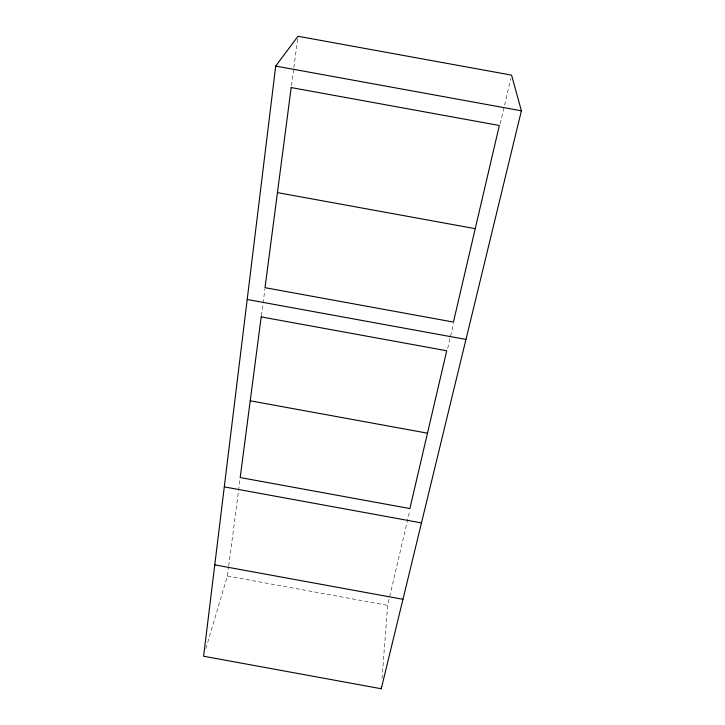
<?xml version="1.0" encoding="UTF-8"?>
<svg xmlns="http://www.w3.org/2000/svg" width="725" height="725" viewBox="0 0 725 725"><rect width="100%" height="100%" fill="white"/><g stroke="black" fill="none" stroke-linecap="round" stroke-linejoin="round"><path stroke-width="0.54" stroke-dasharray="3.62 2.72" d="M382.039 678.609L387.639 605.339L409.797 510.536M205.864 648.639L227.396 576.022L228.565 567.05M228.71 565.926L240.011 479.515M261.444 315.674L264.96 288.74M291.522 85.623L293.725 68.793M293.879 67.67L297.694 38.497M447.678 348.507L453.605 323.151M500.241 123.64L510.808 78.445M227.396 576.022L387.639 605.339"/><path stroke-width="1.09" d="M381.268 688.75L521.393 110.807L511.578 75.137L297.984 36.25L275.708 66.066L203.607 656.234L381.268 688.75L381.441 686.493M275.708 66.066L521.393 110.807M277.439 192.605L475.237 228.665M247.189 299.498L465.957 339.427M250.225 400.798L427.478 433.178M224.297 486.874L421.47 522.915M214.772 564.866L402.955 599.285M261.19 316.897L240.193 477.548L409.879 508.56L446.727 350.755L261.19 316.897M291.178 87.571L265.015 287.68L453.424 322.063L499.335 125.488L291.178 87.571"/></g></svg>
